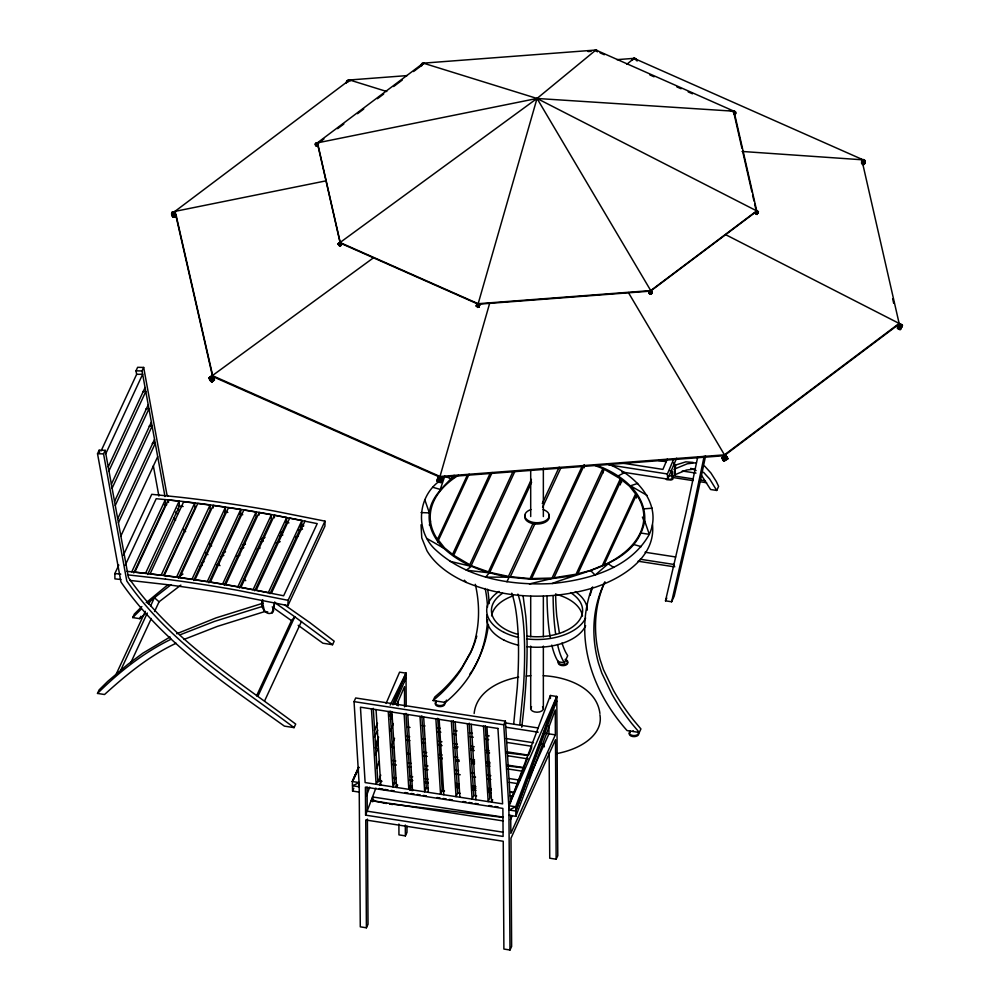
<?xml version="1.0" encoding="UTF-8"?>
<svg xmlns="http://www.w3.org/2000/svg" width="1000" height="1000" viewBox="0 0 1000 1000"><rect width="100%" height="100%" fill="white"/><g stroke="black" fill="none" stroke-linecap="round" stroke-linejoin="round"><path stroke-width="1.5" d="M213.188 507.962L213.188 505.462L225.463 507.238L225.413 512.238L193.637 580.513M123.425 555.15L151.738 494.325L178.438 497.062A1206.663 951.7 24.9 0 1 274.35 511.05L324.975 521.138L324.938 526.138L287.913 605.638L237.225 595.562A1202.162 948.112 24.9 0 0 165.613 584.475L129.85 580.4M240.75 509.513L207.25 581.7L194.95 579.85L228.525 507.675L240.75 509.513L240.688 514.513L208.925 582.775M271.363 514.763L237.8 586.938L225.575 584.725L259.137 512.55L271.363 514.763L271.238 519.75L239.475 588.025M274.363 517.812L274.425 515.312L286.675 517.537L286.512 522.525L254.75 590.788M256.087 512.05L222.525 584.225L210.3 582.188L243.863 510L256.087 512.05L255.963 517.038L224.2 585.312M259.088 515.05L259.137 512.55M301.95 520.475L268.35 592.638L256.137 590.262L289.725 518.1L301.95 520.475L301.812 525.462L270.025 593.725M262.462 601.812L262.675 600.013M287.913 605.638L288.1 600.337L324.975 521.138M346.25 83.162L347.95 80.037L350.562 80.45L346.925 80.725L350.562 80.45M478.688 306.55C476.037 298.325 477.35 313.45 478.6 304.438M674.5 473.762L674.938 465.288L674.262 463.663M441.85 481.737L442.15 478.387L441.163 477.75L437.925 477.725L436.962 480.988L438.413 482.35L441.65 482.362L440.412 480.375L437.163 480.363M476.912 306.025L477.362 304.438L476.838 306.262M513.737 723.5L517.288 687.337A168.375 35.575 -81.2 0 0 511.788 593.175M519.837 724.45L523.387 688.288A168.375 35.575 -81.2 0 0 517.888 594.125M672.562 471.125L671.95 476.1L668.888 475.625M394.663 704.4L404.412 681.663L406.012 673.15L399.588 672.163L386.1 703.413M509.075 815.288L515.862 816.338L515.825 811.038L555.2 704.987L556.788 696.475L550.375 695.487L508.875 805.738L510 950L503.888 949.05L503.237 841.263L365.75 819.987L366.4 927.788L360.288 926.838L359.162 782.575L352.375 781.525L352.575 791.075L359.363 792.125M697.763 456.8L686.05 512.225L665.5 600.825L671.612 601.775L674.2 596.188L693.125 515.3L705.575 456.025M704.163 456.25L692.163 513.175L671.612 601.775M596.613 50.75L597 51.625M172.65 216.062L172.4 213.113M174.562 212.037L171.55 213.588L174.363 213.025L171.663 214.862L174.475 214.288L172.05 216.075L174.862 215.5L172.613 216.912L175.425 216.337L173.2 217.138L176.012 216.575L173.2 217.138L171.663 214.862L171.75 212.613L175.613 211.85L175.025 211.612L174.862 215.5L176.475 216.137M175.212 212.537L174.862 214.213L175.825 215.637M316.725 146.037C320.05 145.1 315.5 147.275 316.837 145.438C321.213 148.375 310.175 143.725 317.9 143.088L318.25 143.588M317.787 145.812C316.012 143.775 319.262 142.125 315.837 143.287M733.8 113.35L733.363 111.912M734.15 112.1L735.375 111.638L733.388 111.337L735.375 111.638L735.625 113.737L734.087 113.637L734.15 112.1L732.913 111.538M861.938 162.775L861.575 163.35L861.688 160.613M862.862 163.912L864.938 163.412L862.412 163.238L862.525 160.712L861.263 159.45L863.775 159.613L865.05 160.875L864.938 163.412L863.562 164.675M864.463 162.938L864.538 161.35M262.65 599.788C258.488 607.025 268.788 619.4 273.663 610.325C270.712 616.538 273.962 605.487 274.9 602.25M474.15 713.512C476.225 691.787 499.55 680.438 518.663 677.125M476.4 305.8L477.337 303.988L479.7 305.038L478.638 307.238L476.275 306.175L476.85 304.2L476.275 306.175M674.85 474.825L675.55 465.35L673.512 462.837M477 306.537L477.287 304.675M478.162 303.712L537.025 98.462L595.9 50.038L734 111.213L756.725 210.863L650.75 290.587L478.162 303.712L340.062 242.525L317.337 142.887L423.312 63.15L595.9 50.038M478.3 306.925L478.975 304.688L478.612 306.788L479.137 304.962L478.312 305.325M609.075 464.412C635.688 475.062 663.188 504.038 649.312 534.338C630.325 568.475 588.5 579.862 552.2 583.513C511.688 585.737 467.362 578.713 436.362 550.525C415.312 532.263 416.875 497.525 439.338 481.188M436.962 480.988L437.925 477.725L437.962 480L438.725 477.375L439.15 480.012L439.913 477.375L440.412 480.375L441.163 477.75L441.4 481.012L442.15 478.387L442.612 479.113L440.85 482.725M407.1 75.6L349.588 79.975L174.925 211.388L212.375 375.625L440 476.475L489.8 302.825M429.363 525.1L430.513 521.087M552.2 583.513C586.062 570.037 636.2 564.263 644.7 521.038C646.475 492.788 619.837 473.338 595.812 465.062M633.05 730.775L633.562 731.425M440.812 481.987C439.425 478.225 435.988 483.062 440.812 481.987L440.312 482.212M441.562 479.363L441.413 478.512L439.263 477.887M589.612 594.9L592.05 587.525M592.712 586.95L591.25 591.362A177.862 140.275 24.9 0 0 590.125 595.35M359.162 782.575L352.55 785.775L359.325 786.825L354.05 701.625L355.688 697.975L505.4 721.137L503.762 724.788L509.038 809.987L515.825 811.038L556.788 696.475L557.788 855.688L556.15 859.2L549.738 858.213L549.163 752.675M366.488 795.788L369.712 787.125M376.688 768.337L379.375 761.112M390.65 730.775L393.325 723.55M515.862 816.338L555.275 709.975L555.363 734.862L510.838 833.4L510.725 815.362M475.55 640.45L472.25 649.287L462.3 666.912A227.975 179.8 24.9 0 1 442.1 690.588L434.775 697.038L433.137 700.575L445.363 702.463A177.862 140.275 24.9 0 0 487.537 619.875M375.9 788.062L365.6 815.15L503.1 836.425L502.887 808.413L365.4 787.138L365.6 815.15M378.188 781.95L380.763 775.075M391.587 746.2L394.562 738.238M373.663 799.237L372.713 801.775L372.575 796.938L503.35 817.163M274.925 602.475L272.225 613.15M508.875 805.738L556.788 696.475L515.65 806.787L508.875 805.738L527.65 757.95M528.825 754.862L531.675 747.6M375.288 747.975L378.237 740.788M393.013 704.812L406.012 673.15L406.2 706.075M404.412 681.663L406.05 677.688M555.2 704.987L556.825 701.025M757.65 213.225L755.738 212.763L755.288 213.575L756.988 214.45L757.65 213.225L755.95 212.362L755.588 213.088L757.625 213.312L755.925 212.438L756.275 211.737L758.263 212.037L757.875 212.787L755.95 212.362M423.312 63.15L537.025 98.462L758.388 211.75L756.675 210.875L756.162 211.912L757.875 212.787M757.325 213.762L755.738 212.763M667.337 459.012L662.913 469.4L621.25 462.938M621.775 471.987L667.675 479.113L676.612 458.2M897.95 327.038C896.087 328.663 900.975 330.988 900.95 328.263M899.137 324.85C899.188 321.362 906.425 328.387 899.587 323.837L901.95 326.287M899.688 323.713L898.85 325.438L901.663 326.875L902.3 325.625L899.488 324.188L902.3 325.625L899.038 325.125L898.45 326.287L901.85 326.562L900.7 328.8L897.5 328.038L900.312 329.487L897.387 328.175L898.225 326.45M375.588 744.212L378.625 737.1M392.625 704.412L406.012 673.15L390.188 705.113M375.225 755.062L378.263 747.938M390.462 719.438L392.3 715.15M396.562 705.175L404.5 686.65L404.562 706.862M667.675 479.113L667.375 473.963L673.35 459.963M375.775 748.45L378.212 742.775M389.787 715.763L391.625 711.5M358.5 767.325L352.375 781.525L358.562 769.025M374.45 730.4L377.512 723.288M352.575 791.075L353.8 788.225M373.275 708.312L377.75 780.638L376.112 784.287L371.45 708.888M379.575 784.812L381.2 781.175M395.637 787.3L396.725 784.875M397.675 785.025L396.587 787.45L391.925 712.05M410.163 789.55L411.8 785.9M453.188 720.675L457.663 793L456.037 796.65L451.362 721.25M469.25 723.162L473.725 795.487L472.1 799.125L467.425 723.737M492.7 799.712L491.613 802.15L486.95 726.75M510.412 819.775L512.312 815.55M529.312 777.625L548.938 733.863L548.913 726.087M97.525 453.75L99.15 450.225L105.188 450.337L128.425 577.463C171.337 639.513 236.462 679.663 295.7 724.087L294.062 727.625L284.4 726.125C225.338 683.9 162.9 642.725 120.962 582L97.525 453.75L103.55 453.875L105.188 450.337M101.088 450.925L136.637 374.338L136 370.838L137.637 367.312L143.675 367.438L166.9 494.55L167.95 496.062M164.988 496.55L142.037 370.962L143.675 367.438M105.8 453.65L142.637 374.263L136.637 374.338M108.225 466.938L145.062 387.55M108.95 470.925L145.787 391.538L142.787 391.575M111.388 484.212L148.225 404.837M112.112 488.2L148.95 408.825L145.95 408.85M114.537 501.488L151.375 422.113M115.262 505.475L152.113 426.1L149.113 426.125M117.7 518.763L154.537 439.387M118.425 522.75L155.262 443.375L152.262 443.4M120.85 536.038L157.7 456.662M176.137 643.25C149.3 655.75 126.325 674.8 104.525 694.513L97.5 693.425L99.125 689.9L107.75 681.363L127.8 664.388L142.938 653.125L170.1 636.975M145 613.962L139.725 618.663L132.7 617.575L134.338 614.05L141.875 606.575M139.725 618.663L140.825 616.312M116.312 673.913L145.35 611.325M148.588 604.362L149.875 601.587M120.85 670.037L147.312 613.013M150.55 606.062L154.412 597.712L170.925 584.812M130.662 663L151.312 618.488M154.537 611.538L159.062 601.8L180.837 585.125M256.575 695.837L291.475 620.625L294.788 616.8L332.537 644.712L334.175 641.188L309.812 622.575L284.387 604.775M257.95 696.188L294.788 616.8L274.45 602.325M264.637 700.837L301.488 621.45M437.65 542.163L437.65 539.138L467.5 474.812M469.1 474.175L438.475 540.175L444.513 547.875L452.562 554.362L490.337 472.975M492.137 472.5L453.713 555.288L469.75 564.75L512.888 471.8M514.837 471.488L471.188 565.538L472 565.975L488.475 571.888L531.425 479.363M531.6 482.25L489.787 572.362L508.462 576.413L533.162 523.175M445.363 702.463L446.45 700.113M542.275 503.562L559.175 467.137M506.938 581.8L509.1 577.137L529.975 579.138L551.112 578.737L571.712 575.962M535.35 522.863L510.35 576.712L530.037 578.587L582.312 465.95M542.587 507.275L561 467.587M398.9 824.013L398.95 834.875L405.375 835.875L407 832.362L406.962 826.125M366.4 927.788L368.025 924.275L367.4 819.112M584.275 465L531.575 578.562L552.05 578.05L602.875 468.55L595.188 465.65M620.35 478.8L576.062 574.212L553.975 577.788L604.312 469.338L620.35 478.8L620.35 484.837M621.5 479.725L577.863 573.75L590.438 570.45L602.35 565.525L635.588 493.913L629.538 486.213L621.5 479.725L621.5 482.75M636.4 494.95L603.962 564.862L607.463 563.413A106.825 61.675 0 0 0 638.188 497.225L636.4 494.95L636.4 497.975M551.788 645.075A177.862 37.587 -81.2 0 0 558.312 661.825L564.425 662.775L567.7 655.713L565.737 652.362A227.975 48.175 -81.2 0 1 562 643.025M665.5 600.825L666.787 598.038M701.663 475.613L710.612 489.513L716.725 490.45L718.612 486.388L716.3 481.488L710.925 473L704.613 466.075M510 950L511.625 946.488L510.975 838.238L555.5 739.7L556.15 859.2M589.612 594.9A177.862 140.275 24.9 0 0 627.062 730.575L639.288 732.463L640.925 728.938L633.587 720.212A227.975 179.8 24.9 0 1 613.4 690.288L603.45 669.587L600.15 659.725A168.375 132.787 24.9 0 1 604.938 581.8M120.887 579.487L114.913 578.875L114.862 573.538L118.812 565.05M125.25 565.212L156.213 498.7L176.812 500.788A1206.412 951.488 24.9 0 1 272.712 514.788L317.225 523.625L283.637 595.775L239.112 586.962M131.788 571.8L165.375 499.637L165.55 504.663L133.775 572.95M168.425 499.95L134.838 572.125L145.525 573.337L179.125 501.163L168.425 499.95L168.525 502.463M147.613 574.487L179.4 506.213L179.125 501.163M194.7 503.1L161.1 575.275L150.113 573.862L183.713 501.7L194.7 503.1L194.862 508.137L163.738 575.013M210.087 505.062L176.488 577.238L164.175 575.662L197.775 503.488L210.087 505.062L210.138 510.075L178.363 578.35M213.188 505.462L179.613 577.638L191.887 579.412L225.463 507.238M274.425 515.312L240.85 587.487L253.075 589.7L286.675 517.537M271.413 593.237L305 521.075M757.113 214.163L757.5 213.412M901.05 327.887L900.638 328.775L897.825 327.337L898.487 326.163L901.663 326.875M374.375 737.062L377.812 730.113M757.387 213.6L757.987 212.6L756.275 211.737M757.738 212.887L756.675 210.875M901.413 327.175L902.4 325.288M422.45 63.762L421.825 64.45L423.325 64.037M898.125 326.825L901.263 327.725L898.487 326.163M477.85 306.925L478.762 305.325M210.912 380.913L212.838 377.575C210.425 375.462 208.088 380.125 211.238 381.525L214.425 379.963L212.8 377.287L210.275 379.137L212.05 376.438L209.537 378.288L211.537 376.025L211.637 376.788L208.863 378L211.05 380.188L212.8 377.287L211.537 376.025L208.863 378L210.487 380.675M340.55 244.1C342.575 244.925 339.338 247.35 339.387 245.1L340.438 243.337L341.425 244.963L339.487 245.912L338.4 244.2L339.988 243.038L338.65 244.312C337.312 240.675 344.062 245.025 339.3 245.538M735.337 113.45L734.525 113.8M735.625 113.737L734.338 114.3M862.412 160.875L863 159.95M649.737 292.337C649.1 294.988 653.713 291.212 651.012 293.762C648.7 294.113 649.6 290.075 651.137 291.462M650.188 293.188C647.825 291.525 650.1 294.938 652.113 292.262C653.487 293.788 648.4 295.487 648.988 292.175L651.237 290.775L652.2 293.275L651.312 291.775M722.788 457.6L725.5 456.312M724.25 460.062C729.587 455.8 723.962 464.375 722.825 457.987M339.738 245.688L340.913 243.975L339.225 245.037L338.462 243.95C341.712 241.025 336.325 244.05 339.038 245.387M454.113 475.288C444.2 486.6 430.988 496.587 429.363 512.9A107.9 62.3 0 0 0 443.587 548.112C461.45 564.888 485.363 573.05 509.1 577.137L485.613 577.163L489.3 572.837L466.262 570.212L471.337 566.388L449.637 561.225M477.912 307.225L479.7 305.038L478.638 307.238L479.425 304.6L479.237 306.637L476.887 305.587L477.337 303.988L477.6 305.587L478.062 304L478.363 305.812L478.825 304.212L478.963 306.2M340.462 243.512L339.55 245.65L340.763 243.912M758.075 212.3L756.338 211.562L650.562 291.125L478.263 304.225L340.375 243.137L317.7 143.663L323.925 138.975M210.312 379.425L212.375 377.05L209.525 378.638L212.05 376.788L209.85 378.888L211.762 381.938L211.238 381.525L212.925 380.288M211.912 381.812L214.175 379.325L211.65 381.175L213.575 378.338L211.05 380.188M339.9 246.075L341.337 245.037M132.7 617.575L141.325 609.038M97.5 693.425C119.162 671.912 143.562 652.65 171.1 639.212M338.65 244.312L339.988 243.038L338.462 244.15M317.663 143.512C312.213 147.312 321.562 143.637 315.45 144.15L317.275 143.2M441.525 479.162L444.8 476.112L440.25 489.412L432.775 487.287M433.137 700.575L440.462 694.112A227.975 179.8 24.9 0 0 460.662 670.438L470.613 652.812L473.913 643.975A168.375 132.787 24.9 0 0 475.3 584.3M146.188 602.675L167.887 584.775M147.775 603.375L154.412 597.712L159.062 601.8M597.425 50.938L596.487 50.688L597.55 51.712M632.663 59.125L631.912 59.75L636.087 58.75L637.1 61.062M626.875 64.262L634.05 58.35L861.688 159.188L899.137 323.425L724.463 454.85L440 476.475M636.138 60.4L636.9 59.787M596.487 50.688L596.225 50L595 50.462L596.95 50.312L596.975 51.312M594.862 50.55L595.763 50.375M337.612 128.675L343.837 124M357.525 113.7L363.75 109.012M377.438 98.713L383.663 94.025M393.625 86.538L402.337 79.975M413.537 71.55L422.25 65M898.538 324.525L724.163 455.725L440.163 477.312L212.913 376.637L175.863 214.188M317.213 144.562L316.087 146.15L318.425 145.688M340.062 242.525L537.025 98.462L734 111.213M338.212 244.163L339.988 242.825L339.387 245.1M338.938 244.638L340.438 243.337M212.375 375.625L373.45 257.825M209.125 378.638L211.637 376.788M209.013 377.875L211.388 376.15M317.15 143.8L315.512 144.913L317.6 144.987L316.112 145.65M178.137 577.275L182.95 574.062M456.688 475.8L451.425 479.05L446.125 476.7M618.15 475.9L624.425 472.713M315.75 144.863L317.413 144.037L315.95 143.85L316.537 144.725M201.337 563.05L203.975 561.763M199.7 566.575L202.338 565.288M216.513 564.875L219.112 563.612M176.7 633.763L216.038 617.888L263.35 603.088M509.038 809.987L515.65 806.787L515.825 811.038M673.95 469.3L687.288 463.787L696.413 462.688M674.4 474.938L686.45 470.037L695.45 468.95M441.613 480.1L442.413 479.738M338.05 243.775L340.1 243.637M734.6 112.137L735.375 112.487L733.838 112.387L735.175 112.137M673.95 465.562L685.825 461.85L693.125 462.425M222.75 553.013L225.525 551.862M221.112 556.55L223.888 555.388M180.338 634.712L214.4 621.425L263.125 606.2M183.9 639.462L217.512 626.35L264.6 611.613M171.988 213.988L174.925 212.812M734.087 113.637L735.775 112.975L734.25 112.875L735.688 112.2L733.65 112.037L734.887 112.013M862.412 163.238L865.2 162.15L862.675 161.975L865.05 160.875L862.525 160.712L864.525 159.95L742.075 151.45M242.55 545.212L245.45 544.15M240.925 548.737L243.812 547.688M236.988 556.237L239.838 555.2M637.7 483.413L630.475 485.825L647.113 495.4M260.85 538.875L264.975 537.513M260.587 541.95L263.337 541.038M257.15 549.038L260.1 548.062M280.287 532.725L283.075 531.862M280.038 535.825L282.838 534.963M276.012 542.938L280.188 541.663M299.962 526.825L302.775 525.988M298.325 530.35L302.55 529.1M295.575 537.013L298.387 536.188M529.425 583.938L551.112 578.737M317.337 142.887L537.025 98.462L650.75 290.587M174.925 211.388L326.188 180.812M722.013 458.488L724.1 461.2L727.812 458.875L725.688 455.562L721.975 457.875L723.675 458.562M726.35 456.413L727.812 458.875L725.688 455.562L727.763 458.275L724.95 458.75L723.475 460.95L722.638 458.738M175.613 211.85L171.75 212.613L175.025 211.612L172.213 212.175L172.8 212.413M588.038 51.55L591.138 51.312M616.962 59.65L634.05 58.35M644.013 508.837L652.288 508.212M526.188 676.087L530.837 675.725M862.15 164.45L864.35 164.338M423.925 63.463L421.712 63.637L423.925 63.463L421.712 63.637L421.637 65.775M478.375 305.637L479.087 305.637M477.212 305.887L478.512 306.275M136 370.838L142.037 370.962M421.037 512.575L429.363 512.9L424.75 499.6M543.225 675.725C566.025 676.663 596.688 687.337 599.913 713.512M755.925 212.438L757.987 212.6M163.825 504.487L166.788 504.787M127.025 571.312L167.125 575.837A1208.275 952.975 24.9 0 1 239.112 586.938M114.862 573.538L120.8 574.15M128.212 574.913L165.487 579.15M422.413 742.675L425.513 743.05M437.912 744.55L441.012 744.925M454.963 746.612L458.062 746.988M470.475 748.487L473.575 748.863M485.975 750.362L489.075 750.738M506.125 752.8L527.837 755.425M406.8 753.812L409.875 754.175M423.75 755.85L426.825 756.225M439.162 757.712L442.238 758.088M456.112 759.762L459.188 760.138M471.512 761.625L474.6 761.988M486.925 763.487L490.012 763.85M506.962 765.9L523.913 767.95M392.825 778.162L395.9 778.525M409.75 780.188L412.837 780.562L409.787 780.125M425.15 782.05L428.225 782.412M455.925 785.75L459 786.112M472.85 787.788L475.938 788.15M488.25 789.638L491.325 790.013M509.787 792.225L514.412 792.788M383.475 803.062L386.55 803.438M389.625 803.8L503.363 817.438M682.237 470.988L695.987 473.113M673.35 475.85L693.213 478.913M700.85 480.1L705.438 480.812M673.037 477.537L692.9 480.613M699 481.562L706.637 482.738M641.25 533.088L649.312 534.338L644.7 521.038M645.062 552.238L675.612 556.962M640.212 559.237L673.825 564.438L674.7 566.888M638.038 561.213L673.175 566.65M264.75 611.45L267.787 611.925M332.537 644.712L322.887 643.213L298.188 625.3M504.5 722.775L538.288 728M354.05 701.625L503.762 724.788M505.938 727.212L538.188 732.2M545.875 733.388L555.363 734.862M421.975 725.5L425.025 725.975M437.25 727.875L440.312 728.337M454.062 730.475L457.113 730.938M469.338 732.837L472.4 733.312M486.15 735.438L489.2 735.913M506.012 738.512L533.513 742.763M541.15 743.938L544.212 744.412L544.288 746.838M406.95 726.975L410.025 727.45M437.775 731.75L440.863 732.225M453.2 734.125L456.287 734.613M470.163 736.75L473.237 737.237M485.575 739.137L488.663 739.613M507.163 742.475L531.825 746.3M406.662 736.312L409.725 736.787M422.013 738.688L425.075 739.163M438.9 741.3L441.962 741.775M454.25 743.675L457.325 744.15M471.138 746.287L474.212 746.762M506.45 751.75L527.938 755.075M406.825 740.138L409.888 740.612M422.15 742.513L425.225 742.975M439.012 745.113L442.075 745.588M454.338 747.487L457.4 747.962M471.2 750.088L474.263 750.562M486.525 752.463L489.588 752.938M507.975 755.788L527.9 758.863M391.25 747.113L394.325 747.588M423.638 752.125L426.725 752.6M439.062 754.513L442.15 754.987M454.487 756.888L457.575 757.375M469.913 759.275L474.538 760M486.887 761.9L489.963 762.387M506.938 765.013L523.9 767.638M406.838 753.312L409.925 753.787M423.775 755.938L426.863 756.413M439.175 758.312L442.25 758.8M456.112 760.938L459.188 761.413M471.512 763.325L474.588 763.8M486.912 765.7L489.988 766.175M506.925 768.8L522.325 771.188M392.713 760.512L395.775 760.987M408.038 762.887L411.112 763.363M424.913 765.5L427.975 765.975M455.575 770.238L458.638 770.713M470.9 772.613L473.963 773.088M487.762 775.225L490.838 775.7M509.237 778.538L519.963 780.2M392.887 764.338L395.95 764.812M408.188 766.7L411.25 767.175M425.025 769.312L428.088 769.788M455.637 774.038L460.225 774.75M472.475 776.65L475.538 777.125M487.775 779.013L490.838 779.488M509.2 782.325L516.85 783.512M409.637 776.312L412.725 776.787M425.05 778.7L428.125 779.175M455.863 783.462L458.938 783.938M472.8 786.087L475.887 786.562M488.212 788.462L491.287 788.938M509.775 791.8L514.4 792.513M392.863 777.513L395.95 777.987M425.163 782.513L428.237 782.987M455.925 787.262L459 787.738M472.837 789.887L475.913 790.362M488.212 792.262L491.287 792.738M509.75 795.588L512.825 796.075M377.75 780.638L382.025 781.3M393.425 783.062L396.35 783.512M409.487 785.55L412.388 786M425.363 788L428.413 788.475M441.613 790.512L444.525 790.962M457.663 793L460.225 793.4M473.725 795.487L476.65 795.938M409.812 790.113L412.863 790.588M382.013 789.013L378.95 788.538L385.075 789.8M385.062 789.488L388.125 789.963M391.188 790.425L394.237 790.9M404.938 792.562L408 793.025M411.05 793.5L414.113 793.975M417.163 794.45L420.225 794.925M423.275 795.4L426.337 795.863M437.038 797.525L440.087 798M443.15 798.475L446.2 798.938M449.263 799.412L452.325 799.887M463.013 801.538L466.075 802.013M469.137 802.487L472.188 802.962M475.25 803.438L478.3 803.913M489 805.562L492.062 806.038M495.112 806.513L498.175 806.975M503.312 820.95L371.225 800.525L386.438 803.4M503.2 832.212L367.238 811.188L367.088 787.138M658.475 460.5L666.2 461.688M608.8 464.875L667.375 473.963M392.887 764.6L395.962 765.175M392.75 777.913L395.788 778.487M285.963 522.325L288.938 522.888M389.475 803.975L392.512 804.55M288.1 600.337L237.475 590.288A1208.487 953.15 24.9 0 0 165.487 579.125M300.837 525.225L303.812 525.837M690.738 468.338L696.1 470.55M756.162 211.912L758.05 212.438L758.388 211.75L756.562 211.163L758.263 212.037M633.8 544.525L641.287 546.65M422.062 64.025L422.938 64.3M349.588 79.975L386.775 91.525M421.037 524.788L421.775 537.938L426.95 550.75A116.25 67.112 0 0 0 466.262 582.413C506.875 599.263 553.312 600.275 595.15 587.3C622.137 578.138 655.738 557.487 652.525 524.8M636.087 58.75L633.65 58.375L634.9 58.225L635.337 59.363M600.062 52.85L604.325 54.737M649.812 74.887L654.075 76.787M676.825 86.862L681.087 88.75M688.188 91.9L692.463 93.787M729.412 110.162L732.262 111.412M670.037 470.775L671.862 472.488L672.15 479.15L666.3 479.45L670.9 480.05L672.738 479.363L672.475 472.55L670.238 470.475M756.612 210.95L758.312 211.825L757.938 212.562L756.338 211.562M755.588 213.025L757.05 214.375L755.4 213.287M725.713 234.7L899.137 323.425M900.138 325.012L902.075 325.988L900.2 329.613L897.588 327.7L900.4 329.137L898.05 326.763M899.038 325.125L901.85 326.562M426.95 538.538L443.587 548.112M349.113 80L350.087 80.6M477.612 305.413L476.737 304.587M613.675 567.425L608.175 563.812L595.15 575.087L590.988 570.925M291.475 620.625L272.225 606.938M294.062 727.625C234.825 683.188 169.7 643.05 126.788 580.988L103.55 453.875M243.487 578.913L245.725 580.662M213.438 379.062L213.325 378.237M217.787 563.7L219.988 565.662M703.512 472.262L709.712 479.062L716.725 490.45M652.113 292.262L650.612 290.875L651.488 292.375L649.9 291.212L650.788 292.712L649.312 291.688L651.012 293.762M727.138 458.025L724.65 455.737L726.112 458.2L723.487 456.287L724.95 458.75L722.513 457.075L723.962 459.538L721.975 457.875L724.1 461.2M209.525 543.85L211.65 545.95M205.775 552.537L207.938 554.675M183.55 529.4L185.637 531.663M649.475 292.013L650.562 293.2M464.375 580.2L466.262 582.413M173.675 517.812L175.637 520.138M639.288 732.463L631.95 723.737A227.975 179.8 24.9 0 1 611.763 693.812L601.812 673.112L598.513 663.25A168.375 132.787 24.9 0 1 604.575 582.587M437.65 539.138L435.875 536.862A106.825 61.675 0 0 1 458.413 475.288M177.387 508.45L179.125 510.662M175.75 511.975L177.488 514.2M649.013 292.55L649.862 293.663M649.5 292.238L650.362 293.5M437.725 478.35L438.175 479.087M650.5 291.2L651.375 292.688L649.688 291.7L650.9 294.075M628.362 292.488L724.463 454.85M642.412 517.075L644.013 521.038M264.462 611.213L262.587 602.725M172.05 214.788L172.3 215.55M892.65 298.712L893.688 303.275M733.675 112.05L741.925 148.225M742.613 151.237L751.9 191.925M752.588 194.95L753.962 200.975M754.65 203.988L756.025 210.012M559.45 633.362L556.775 616.35A168.375 35.575 -81.2 0 1 555.612 594.113M153.35 465.8L158.887 496.062M99.15 450.225L99.588 452.55M523.1 595.938L525.775 616.175A177.862 37.587 -81.2 0 1 521.737 727.212M505.4 721.137L510.487 803.238M485.312 725.65L489.787 797.962L488.162 801.612L483.488 726.213M471.262 724.325L475.938 799.725M455.213 721.838L459.875 797.237M439.15 719.362L443.812 794.75M437.7 718.288L442.188 790.6L440.55 794.25L435.887 718.85M423.663 716.963L428.325 792.362M421.838 715.825L426.312 788.15L424.688 791.8L420.012 716.4M407.788 714.513L412.463 789.9M405.962 713.375L410.45 785.7L408.812 789.338L404.15 713.938M390.1 710.925L394.575 783.238L392.95 786.888L388.275 711.488M376.05 709.6L380.725 785M550.375 695.487L550.4 698.512M405.312 825.013L405.375 835.875M398.125 701.213L398.15 705.875M602.875 468.55L602.875 473.088M584.275 464.75L584.275 467.775M543.35 468.162L543.35 516.55M543.35 596.163L543.35 636.75M543.35 646.112L543.35 708.55M530.7 469.725L530.7 516.55M530.7 596.163L530.7 636.75M530.7 646.112L530.7 708.55M444.562 701.975A4.75 2.737 0 0 1 439.3 705.55A4.75 2.737 0 0 1 436.3 701.188M565.112 659.412A4.75 2.737 0 0 1 567.4 662.925A4.75 2.737 0 0 1 561.487 664.463A4.75 2.737 0 0 1 558.425 661.162M638.488 731.975A4.75 2.737 0 0 1 633.225 735.55A4.75 2.737 0 0 1 630.225 731.188M599.9 714.8A63.263 36.525 0 0 1 556.275 753.675M542.513 706.725A6.325 3.65 0 0 1 537.025 712.212A6.325 3.65 0 0 1 531.55 706.725M548.837 515.138A12.225 7.062 0 0 1 537.025 524.025A12.225 7.062 0 0 1 525.212 515.138M543.15 509.562A12.225 7.062 0 0 1 546.4 520.212A12.225 7.062 0 0 1 527.663 520.212A12.225 7.062 0 0 1 530.913 509.562M437.875 481.125A1.587 0.787 16 0 1 439.25 480.513M485.2 588.488A177.862 140.275 24.9 0 1 487.537 607.15M488.438 624.7A177.862 140.275 24.9 0 1 472.675 669.837M471.95 671A177.862 140.275 24.9 0 1 469.675 674.438M487.625 589.275A177.862 140.275 24.9 0 1 489.175 603.612M476.775 636.038A168.375 132.787 24.9 0 1 475.975 638.987M550.188 637.2A177.862 37.587 -81.2 0 1 547 595.688M564.425 662.775A177.862 37.587 -81.2 0 1 557.55 644.525M555.638 633.975A177.862 37.587 -81.2 0 1 553.112 596.638M526.825 638.9A50.113 28.938 0 0 0 557.263 637.05A50.587 29.213 0 0 0 574.963 629.538A50.113 28.938 0 0 0 585.638 617.975M518.575 637.475A50.113 28.938 0 0 1 504.062 632.375M526.825 646.65A50.113 28.938 0 0 0 557.263 644.788A50.587 29.213 0 0 0 574.963 637.288A50.113 28.938 0 0 0 585.638 625.725M518.575 645.225A50.113 28.938 0 0 1 504.062 640.113M587.325 610.1A50.113 28.938 0 0 0 583.062 598.825A50.587 29.213 0 0 0 575.288 591.587M499.062 591.413A50.113 28.938 0 0 0 490.975 622.125A50.587 29.213 0 0 0 503.963 632.35M487.088 614.637A50.113 28.938 0 0 0 490.975 629.875A50.587 29.213 0 0 0 503.963 640.1M526.688 636.075A45.388 26.2 0 0 0 545.788 636.275A45.825 26.45 0 0 0 564 631.663M518.237 634.412A45.388 26.2 0 0 1 500.387 626.038A45.825 26.45 0 0 1 492.3 615.513A45.388 26.2 0 0 1 502.65 593.212M491.625 615.875A45.388 26.2 0 0 1 510.037 597.05A45.825 26.45 0 0 1 512.812 595.913M555.913 594.25A45.388 26.2 0 0 1 573.763 602.625A45.825 26.45 0 0 1 581.763 613.15A45.388 26.2 0 0 1 582.463 616.062M570.575 592.638A45.388 26.2 0 0 1 573.763 594.888A45.825 26.45 0 0 1 581.763 605.4A45.388 26.2 0 0 1 564.025 631.6M444.562 703A4.75 2.737 0 0 1 440.225 706.625A4.75 2.737 0 0 1 435.487 703.175M435.812 702.675A4.75 2.737 0 0 1 436.3 702.212M567.5 662.025A4.75 2.737 0 0 1 563.162 665.638A4.75 2.737 0 0 1 558.425 662.2M566.575 661.1A4.75 2.737 0 0 1 567.125 661.538M638.488 733A4.75 2.737 0 0 1 634.15 736.625A4.75 2.737 0 0 1 629.412 733.175M629.738 732.675A4.75 2.737 0 0 1 630.225 732.212M178.675 506A1200.088 946.513 24.9 0 1 183.137 506.512M224.85 511.962A1200.088 946.513 24.9 0 1 227.825 512.4M239.775 514.225A1200.088 946.513 24.9 0 1 242.75 514.7M422.212 64.6L422.188 65.388L421.312 65.113L422.6 63.913L421.337 64.325L422.212 64.6M358.762 767.362L352.375 781.525L358.8 767.325M348.375 81.175L347.75 82.325L346.3 81.875L348.375 81.175M214.425 379.963L211.762 381.938L214.425 379.963M317.55 142.95L315.562 143.55L317.55 142.95M650.013 292.587L649.388 292.7L650.275 294.188L650.013 292.587M497.938 728.45L360.45 707.188L365.125 782.575L502.612 803.85L497.938 728.45"/></g></svg>
